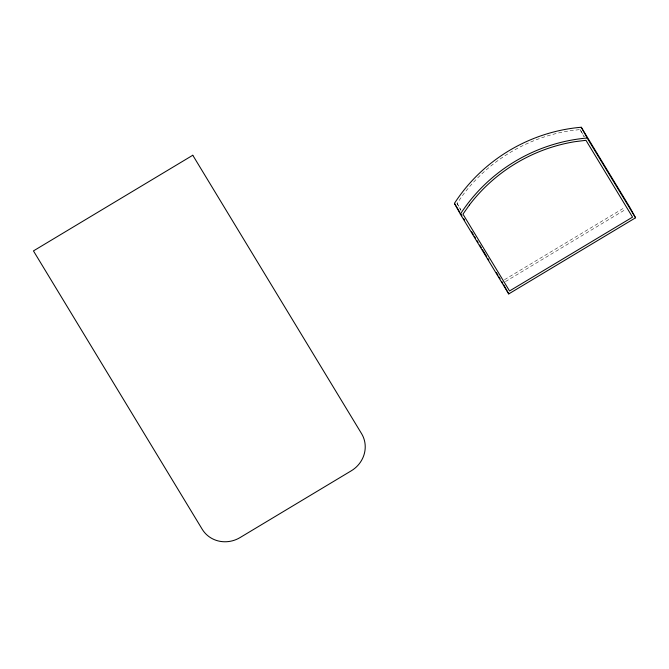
<?xml version="1.0" encoding="UTF-8"?>
<svg xmlns="http://www.w3.org/2000/svg" width="669" height="669" viewBox="0 0 669 669"><rect width="100%" height="100%" fill="white"/><g stroke="black" fill="none" stroke-linecap="round" stroke-linejoin="round"><path stroke-width="0.5" stroke-dasharray="3.35 2.51" d="M461 210.559L457.052 203.393L463.466 194.236A158.553 150.182 -28.8 0 1 568.926 130.932L580.048 129.543L584.38 136.693M504.518 279.675L624.846 207.44M505.496 281.557L626.059 209.171M457.052 203.393L460.841 209.64M580.048 129.543L583.995 136.719"/><path stroke-width="1" d="M508.733 293.925L635.55 217.793L629.638 207.03L581.261 127.252A160.786 152.298 -28.8 0 0 454.443 203.384L460.356 214.147L508.733 293.925L503.799 284.961M581.261 127.252L587.181 138.015L635.55 217.793M454.443 203.384L459.82 212.249M460.891 214.021L461.97 215.794M463.584 218.454L464.654 220.226M471.645 231.758L473.251 234.418M474.329 236.19L475.4 237.963M477.014 240.623L478.092 242.395M479.706 245.055L481.312 247.714M482.391 249.487L486.689 256.578M487.768 258.351L488.838 260.124M496.365 272.534L497.979 275.193M499.049 276.966L500.128 278.739M501.742 281.398L502.812 283.171M460.356 214.147A160.786 152.298 -28.8 0 1 587.181 138.015M469.387 204.998L462.965 214.147L509.544 290.973L632.539 217.132L585.969 140.306L574.838 141.694A158.553 150.182 -28.8 0 0 469.387 204.998M192.781 155.25L33.45 250.908L202.23 529.288A28.056 26.576 -28.8 0 0 240.062 537.575L351.292 470.8A28.056 26.576 -28.8 0 0 361.561 433.629L192.781 155.25"/></g></svg>
